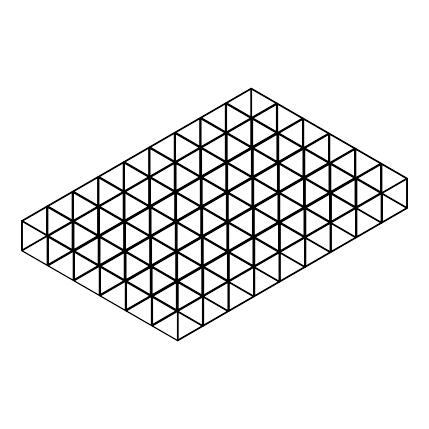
<?xml version="1.0" encoding="UTF-8"?>
<svg xmlns="http://www.w3.org/2000/svg" width="429" height="429" viewBox="0 0 429 429"><rect width="100%" height="100%" fill="white"/><g stroke="black" fill="none" stroke-linecap="round" stroke-linejoin="round"><path stroke-width="0.64" d="M21.45 220.667L251.233 88.004L407.55 178.249L407.55 208.333L177.767 340.996L21.45 250.751L21.45 220.667L177.767 310.912L407.55 178.249M46.981 206.526L22.49 220.667L47.501 235.108L71.992 220.967L46.981 206.526L46.981 235.355M72.512 191.79L48.021 205.925L73.032 220.367L97.522 206.226L72.512 191.79L72.512 220.613M123.053 191.484L98.043 177.048L73.557 191.184L98.568 205.625L123.053 191.484L123.053 192.09L97.522 177.349M99.088 176.448L123.579 162.307L148.59 176.748L124.099 190.884L99.088 176.448L99.088 177.048L123.579 162.907L148.021 177.021M174.12 162.006L149.11 147.565L124.619 161.706L149.63 176.142L174.12 162.006L174.12 162.607M150.15 147.565L150.15 146.965L174.641 132.824L199.651 147.265L199.651 147.866L174.12 133.124L174.12 161.347M175.681 132.223L200.171 118.082L225.182 132.523L200.692 146.664L175.681 132.223L175.681 132.824L200.692 118.388L200.692 146.611M250.713 117.782L225.702 103.346L201.212 117.482L226.222 131.923L250.713 117.782L250.713 118.388M226.743 102.74L251.233 88.605L276.244 103.046L251.753 117.181L226.743 102.74L226.743 103.346M48.021 206.526L72.512 192.39L96.954 206.499M74.126 191.457L98.568 177.349M124.619 162.307L149.63 147.866M150.718 147.238L175.161 133.124L175.161 161.347M201.212 118.082L225.702 103.947M227.316 103.014L251.753 88.905L251.753 117.128M199.651 147.265L175.161 161.406L150.15 146.965M48.021 236.61L48.021 265.492L73.032 279.928L73.032 251.051L21.97 221.568L21.97 250.45L277.29 103.046M22.49 250.751L46.981 236.61L71.992 251.051M48.547 235.709L73.032 221.568L98.043 236.009L73.557 250.15L48.547 235.709L48.547 265.192L48.021 264.886L72.512 250.751L72.512 221.868L98.043 236.61M99.088 235.355L99.088 207.132L74.078 221.568L74.078 220.967L98.568 206.826L123.579 221.267L123.579 221.868L98.568 207.432M124.099 192.09L99.608 206.226L124.619 220.667L149.11 206.526L124.099 192.09L124.099 220.914M125.139 191.484L149.63 177.349L174.641 191.79L150.15 205.925L125.139 191.484L125.139 192.09L150.15 177.649L150.15 205.872M176.201 162.607L176.201 162.006L200.692 147.866L225.702 162.307L225.702 162.907L200.171 148.166L200.171 176.389M226.222 133.124L201.732 147.265L226.743 161.706L251.233 147.565L226.222 133.124L226.222 161.293M251.753 118.388L227.268 132.523L252.279 146.965L276.764 132.824L251.753 118.388L251.753 147.211M252.799 117.782L277.29 103.646L302.295 118.082L277.81 132.223L252.799 117.782L252.799 118.388M48.547 236.309L73.557 221.868L73.557 250.091M100.177 206.499L124.619 192.39L124.619 220.613M150.67 177.349L175.161 163.208M176.775 162.28L201.212 148.166L201.212 176.389M201.732 147.866L226.222 133.73M227.837 132.797L252.279 118.688M253.367 118.055L277.81 103.947M21.97 250.45L46.981 264.886L47.501 264.586M48.075 264.259L71.992 250.45M74.174 249.19L97.522 235.709M99.137 234.776L122.485 221.294M125.236 219.707L148.016 206.558M150.198 205.298L174.12 191.49M176.298 190.229L199.083 177.075M201.26 175.815L225.182 162.006M227.365 160.746L250.713 147.265M252.327 146.337L276.244 132.523M123.579 221.267L99.088 235.408L74.078 220.967M225.702 162.307L201.212 176.448L176.201 162.006M73.032 251.051L47.501 265.792L47.501 235.709M303.341 118.082L73.557 250.751L73.557 280.834M48.547 265.792L73.032 251.651M74.078 279.928L74.598 280.234L74.598 250.751L99.088 236.61L124.099 251.051L124.099 251.651L98.568 236.91L98.568 265.792L74.646 279.601M125.659 221.267L150.15 207.132L175.161 221.568L175.161 222.168L150.15 207.733L125.659 221.868L125.659 221.267L150.67 235.709L175.161 221.568M175.681 192.39L151.19 206.526L176.201 220.967L200.692 206.826L175.681 192.39L175.681 221.214M201.212 177.649L176.721 191.79L201.732 206.226L226.222 192.09L201.212 177.649L201.212 205.818M251.753 177.349L226.743 162.907L202.257 177.048L227.268 191.484L251.753 177.349L251.753 177.949L226.222 163.208M227.788 162.307L252.279 148.166L277.29 162.607L277.29 163.208L252.279 148.766L227.788 162.907L227.788 162.307L252.799 176.748L277.29 162.607M278.85 133.424L278.85 132.824L303.341 118.688L328.351 133.124L328.351 133.73L302.82 118.989L302.82 147.211M75.166 251.024L99.608 236.91L99.608 265.133M100.129 236.61L124.619 222.474M151.19 207.132L176.201 192.691L176.201 220.914M176.721 192.39L201.212 178.249L225.654 192.364M202.826 177.322L227.268 163.208M253.319 148.166L278.33 133.73M279.418 133.097L303.861 118.989L303.861 147.211M74.694 278.973L98.568 265.192M99.657 264.559L123.579 250.751M125.756 249.49L149.11 236.009M150.718 235.081L174.641 221.267M176.249 220.34L200.171 206.526M201.78 205.598L225.134 192.117M227.316 190.857L251.233 177.048M252.847 176.115L276.764 162.307M278.378 161.374L301.726 147.892M124.099 251.051L99.608 265.192L74.598 250.751M302.82 147.866L278.33 162.006L253.319 147.565L277.81 133.424L302.82 147.866L302.82 148.466M328.351 133.124L303.861 147.265L278.85 132.824M74.078 280.534L99.088 266.093L99.088 294.97L74.078 280.534L74.078 251.651L99.088 266.093M74.598 280.834L99.088 266.693M100.129 294.97L100.649 295.27L100.649 265.792L125.139 251.651L150.15 266.093L150.15 266.693L124.619 251.952M150.67 236.91L126.18 251.051L151.19 265.492L175.681 251.351L150.67 236.91L150.67 265.079M176.201 222.168L151.71 236.309L176.721 250.751L201.212 236.61L176.201 222.168L176.201 250.997M177.247 221.568L201.732 207.432L226.743 221.868L202.257 236.009L177.247 221.568L177.247 222.168L202.257 207.733L202.257 235.955M202.778 206.826L227.268 192.691L252.279 207.132L227.788 221.267L202.778 206.826L202.778 207.432L227.788 192.991L227.788 221.868M277.81 192.39L252.799 177.949L228.308 192.09L253.319 206.526L277.81 192.39L277.81 192.991L252.279 178.249M253.839 177.349L278.33 163.208L303.341 177.649L278.85 191.79L253.839 177.349L253.839 177.949L278.85 163.508L278.85 191.731M304.901 148.466L304.901 147.866L329.392 133.73L354.402 148.166L354.402 148.766L328.871 134.03L328.871 162.253M101.217 266.066L125.659 251.952L125.659 280.175M126.18 251.651L150.67 237.51M152.284 236.583L176.721 222.474M228.308 192.691L253.319 178.249L253.319 206.472M279.37 163.208L303.861 149.072M305.475 148.139L329.912 134.03M100.745 294.015L124.619 280.234M125.708 279.601L149.63 265.792M151.812 264.532L175.161 251.051M176.775 250.118L200.692 236.309M202.874 235.049L226.222 221.568M227.837 220.64L251.753 206.832M253.936 205.571L276.716 192.417M278.898 191.157L302.82 177.349M304.998 176.088L327.783 162.934M100.697 294.643L124.619 280.834L124.619 252.611M150.15 266.093L125.659 280.228L100.649 265.792M304.901 147.866L329.912 162.307L354.402 148.166M125.139 281.134L100.129 266.693L100.129 295.576L355.443 148.166L355.443 177.595M100.649 295.876L125.139 281.735L150.15 296.176M151.19 266.693L126.705 280.834L151.71 295.27L176.201 281.134L151.19 266.693L151.19 325.053L126.18 310.612L126.18 281.735L151.19 296.176L126.18 310.612M152.236 266.093L176.721 251.952L201.732 266.393L177.247 280.534L152.236 266.093L152.236 266.693L176.721 252.552L201.163 266.666M203.298 237.21L203.298 236.61L227.788 222.474L252.799 236.91L252.799 237.51L227.268 222.774L227.268 250.997M253.319 207.733L228.829 221.868L253.839 236.309L278.33 222.168L253.319 207.733L253.319 235.902M278.85 192.991L254.359 207.132L279.37 221.568L303.861 207.432L278.85 192.991L278.85 221.814M279.89 192.39L304.381 178.249L329.392 192.691L304.901 206.826L279.89 192.39L279.89 192.991L304.901 178.55L304.901 206.773M329.912 163.508L305.421 177.649L330.432 192.09L354.922 177.949L329.912 163.508L329.912 191.677M127.274 281.108L151.71 266.994M177.767 251.952L202.778 237.51M203.866 236.883L228.308 222.774L228.308 250.997M228.829 222.474L253.319 208.333M254.359 207.733L278.85 193.592L303.341 207.733M305.421 178.249L329.912 164.114L354.354 178.223M331.526 163.181L355.968 149.072L355.968 148.466M125.659 309.711L125.139 310.011L125.139 251.651M126.228 309.384L150.67 295.27M152.333 294.315L175.681 280.834M177.295 279.901L201.212 266.093M203.394 264.832L226.174 251.678M228.357 250.423L252.279 236.61M254.456 235.349L277.81 221.868M279.418 220.94L303.341 207.132M304.949 206.199L328.871 192.39M330.48 191.457L353.834 177.976M227.268 251.651L202.778 265.792L177.767 251.351L202.257 237.21L227.268 251.651L227.268 252.252M252.799 236.91L228.308 251.051L203.298 236.61M380.453 163.208L355.968 177.349L330.957 162.907L355.443 148.766L380.453 163.208L380.453 163.808L354.922 149.072M126.705 310.918L151.19 296.777M152.756 325.354L152.756 295.876L177.247 281.735L202.257 296.176L202.257 325.654L202.778 325.954L202.778 297.077L178.287 311.218L178.287 340.095L202.778 325.954M178.287 281.134L202.778 266.994L227.788 281.435L203.298 295.57L178.287 281.134L178.287 281.735L203.298 267.294L203.298 295.517M253.319 266.693L228.308 252.252L203.818 266.393L228.829 280.834L253.319 266.693L253.319 296.176L253.839 296.477L253.839 267.594L229.349 281.735L229.349 310.612L253.839 296.477M229.349 252.252L229.349 251.651L253.839 237.51L278.85 251.952L278.85 252.552L253.319 237.816M279.37 222.774L254.88 236.91L279.89 251.351L304.381 237.21L279.37 222.774L279.37 250.944M304.901 208.033L280.41 222.168L305.421 236.61L329.912 222.474L304.901 208.033L304.901 236.856M305.947 207.432L330.432 193.291L355.443 207.733L330.957 221.868L305.947 207.432L305.947 208.033M331.478 192.691L355.968 178.55L380.979 192.991L356.488 207.132L331.478 192.691L331.478 193.291L356.488 178.85L356.488 237.816M152.756 296.477L177.767 282.035L177.767 310.258L202.257 296.176M203.818 266.994L228.308 252.853M229.917 251.925L254.359 237.816M254.88 237.51L279.37 223.375M280.984 222.442L305.421 208.333M306.515 207.706L330.957 193.592L330.957 221.814M357.008 178.55L382.019 164.114L382.019 192.337M152.284 324.426L176.721 310.312M178.384 309.357L201.163 296.203M203.346 294.943L227.268 281.134M229.445 279.874L252.225 266.72M254.408 265.46L278.33 251.651M280.512 250.391L303.861 236.91M305.475 235.982L328.823 222.501M331.574 220.914L354.922 207.432M356.537 206.499L380.453 192.691M152.236 325.053L176.721 310.918L176.721 282.69M278.85 251.952L254.359 266.093L229.349 251.651M406.51 178.249L382.019 192.39L357.008 177.949L381.499 163.808L406.51 178.249L406.51 207.733M152.236 325.654L177.247 311.218L152.236 296.777L152.236 325.654L177.247 340.095L177.247 281.735M152.756 325.954L177.247 311.819M304.901 238.116L280.41 252.252L280.41 281.134L304.901 266.994L304.901 238.116L278.85 223.075L278.85 251.297M355.968 208.633L355.968 237.516L331.478 251.651L331.478 222.774L355.968 208.633L329.912 193.592L329.912 221.814M355.968 179.15L381.499 193.892L357.008 208.033L357.008 236.91L356.488 236.61L380.979 222.474L380.979 193.592M178.335 339.468L202.778 325.354M203.298 325.053L227.788 310.918L227.788 282.69M229.397 309.985L253.839 295.876M279.37 281.134L254.359 295.576L254.88 295.876L279.37 281.735L279.37 252.853L254.88 266.994L254.88 295.876M280.464 280.502L304.901 266.393L280.459 252.279M331.526 251.024L355.968 236.91L331.478 222.774M382.588 221.541L407.03 207.432L382.588 193.318M305.947 266.393L330.432 252.252L330.432 223.375L305.947 237.516L305.947 266.393L305.421 266.093L329.912 251.952L329.912 222.474M357.008 236.91L381.499 222.774L381.499 193.892M407.03 208.033L382.539 222.174L382.539 193.291L407.03 179.15L407.03 208.033L382.657 193.962M250.713 88.905L276.244 103.646M302.295 118.688L276.764 103.947L276.764 132.17M380.979 164.114L405.941 178.523M225.702 102.74L382.019 192.991L382.019 223.075L356.547 208.365M225.182 103.646L250.145 118.055M251.753 118.989L276.764 133.424L276.764 132.824M277.29 133.73L302.252 148.139M328.303 163.181L303.341 148.766L303.341 176.995M382.636 194.552L406.51 208.333M200.171 117.482L381.451 222.142M200.171 118.688L225.182 133.124M251.233 148.166L225.702 133.424L225.702 161.653M278.33 163.808L303.341 178.249M329.392 193.291L303.861 178.55L303.861 206.773M356.537 208.961L380.41 222.748M174.641 132.223L330.957 222.474L330.957 252.552M331.59 223.439L355.968 237.516M329.343 222.748L304.381 208.333L304.381 236.556M331.569 224.029L355.443 237.816M149.11 146.965L330.389 251.625M305.48 237.848L330.432 252.252M148.59 147.866L173.552 162.28M199.603 177.322L174.641 162.907L174.641 190.476M227.268 193.291L252.279 207.733M278.33 222.774L252.799 208.033L252.799 236.256M305.469 238.444L329.912 252.552M123.579 161.706L279.89 251.952L279.89 282.035L254.418 267.331M280.528 252.922L305.421 267.294L305.421 237.21M149.63 177.949L174.641 192.39M200.692 207.432L175.161 192.691L175.161 220.914M226.743 222.474L201.212 207.733L201.212 235.955M280.507 253.512L303.812 266.967M98.043 176.448L278.802 280.807M123.579 192.39L149.11 207.132M200.692 236.91L175.681 222.474L175.681 250.697M201.732 237.51L226.7 251.925M227.788 252.552L252.751 266.967M254.408 267.927L278.85 282.035M72.512 191.184L228.829 281.435M229.349 281.735L253.271 295.543M229.467 282.405L253.201 296.107M149.63 236.91L124.099 222.168L124.099 250.397M175.112 251.625L150.15 237.21L150.15 265.433M202.778 267.594L227.788 282.035M229.445 282.995L253.319 296.777M46.981 205.925L228.26 310.585M203.357 296.809L228.829 311.518L228.829 253.212M46.981 207.132L71.992 221.568M150.67 266.994L176.201 281.735M176.721 282.035L202.257 296.777M203.346 297.404L227.788 311.518M152.756 295.876L177.767 310.312M178.287 311.218L202.209 325.026M178.405 311.883L202.139 325.59M74.169 252.311L97.474 265.766M100.794 267.68L123.531 280.807M152.327 297.431L176.201 311.218M178.384 312.473L202.257 326.26M100.129 295.576L125.659 310.312M381.499 192.637L381.499 163.208L151.71 295.876L151.71 325.954M380.979 164.768L380.979 191.677M380.453 164.468L380.453 192.036M357.008 179.864L357.008 207.432M355.968 149.726L355.968 177.295M355.968 178.55L355.968 207.379M355.443 178.85L355.443 207.073M355.443 208.333L355.443 237.21M354.922 149.726L354.922 176.635M354.922 179.864L354.922 206.773M354.402 149.426L354.402 176.995M331.478 193.946L331.478 222.174M330.957 164.168L330.957 192.39M330.432 163.808L330.432 192.691M330.432 193.291L330.432 222.115M329.912 134.685L329.912 162.253M329.392 162.553L329.392 133.124L99.608 265.792L99.608 295.876M329.392 163.808L329.392 192.036M329.392 193.946L329.392 220.86M328.871 164.168L328.871 191.731M328.351 134.384L328.351 161.293M305.947 208.687L305.947 236.91M305.421 178.909L305.421 207.132M305.421 208.987L305.421 236.556M304.901 149.78L304.901 176.694M304.381 148.766L304.381 177.649M304.381 178.249L304.381 207.073M304.381 237.816L304.381 266.693M303.861 147.866L303.861 176.635M303.861 207.432L303.861 208.033M303.861 209.347L303.861 236.256M303.341 118.688L303.341 147.512M303.341 178.909L303.341 205.818M302.82 149.78L302.82 176.694M302.295 119.342L302.295 146.911M280.41 223.429L280.41 250.997M279.89 193.645L279.89 221.868M279.89 223.075L279.89 251.297M279.37 163.867L279.37 192.09M279.37 193.946L279.37 221.514M278.85 134.738L278.85 161.653M278.85 253.212L278.85 281.435M278.33 134.384L278.33 161.953M278.33 163.208L278.33 192.036M278.33 193.946L278.33 220.86M278.33 223.429L278.33 250.997M277.81 104.601L277.81 132.17M277.81 132.824L277.81 162.253M277.81 163.508L277.81 191.731M277.81 193.645L277.81 221.214M277.29 103.646L277.29 132.47M277.29 134.384L277.29 161.293M277.29 163.867L277.29 191.431M276.764 134.738L276.764 161.653M276.244 104.301L276.244 131.21M254.88 238.17L254.88 266.393M254.359 208.387L254.359 235.955M254.359 238.47L254.359 266.039M254.359 266.693L254.359 296.777M253.839 178.603L253.839 206.832M253.839 208.033L253.839 236.91M253.839 237.51L253.839 266.339M253.319 148.825L253.319 177.048M253.319 238.47L253.319 266.039M252.799 119.042L252.799 146.611M252.799 148.466L252.799 176.694M252.799 177.949L252.799 206.773M252.799 238.17L252.799 265.079M252.279 119.342L252.279 146.911M252.279 148.166L252.279 176.995M252.279 178.909L252.279 205.818M252.279 208.387L252.279 235.955M251.753 148.466L251.753 176.694M251.753 178.603L251.753 206.172M251.233 88.605L251.233 117.428M251.233 119.342L251.233 146.911M251.233 148.825L251.233 176.389M250.713 89.559L250.713 117.128M250.713 119.696L250.713 146.611M229.349 253.566L229.349 280.475M228.829 223.128L228.829 251.351M228.308 194.005L228.308 220.914M228.308 252.252L228.308 281.081M227.788 163.567L227.788 191.79M227.788 222.474L227.788 251.297M227.788 253.212L227.788 280.781M227.268 133.784L227.268 161.347M227.268 163.867L227.268 191.431M227.268 192.09L227.268 221.514M227.268 252.912L227.268 280.475M226.743 104.655L226.743 132.223M226.743 133.424L226.743 161.653M226.743 162.907L226.743 191.731M226.743 192.991L226.743 221.214M226.743 223.128L226.743 250.697M226.222 104.301L226.222 131.869M226.222 163.867L226.222 191.431M226.222 192.09L226.222 192.691M226.222 194.005L226.222 220.914M225.702 103.346L225.702 132.17M225.702 163.567L225.702 190.476M225.182 104.301L225.182 131.21M225.182 133.784L225.182 161.347M203.818 267.653L203.818 295.876M203.298 238.524L203.298 266.093M203.298 296.176L203.298 326.26M202.778 208.086L202.778 236.309M202.778 238.17L202.778 265.739M202.778 266.994L202.778 295.817M202.257 178.303L202.257 206.526M202.257 236.61L202.257 266.039M202.257 267.294L202.257 295.517M201.732 148.525L201.732 176.748M201.732 177.949L201.732 206.832M201.732 207.432L201.732 236.256M201.732 238.17L201.732 265.079M201.732 267.653L201.732 295.216M201.212 118.742L201.212 146.31M201.212 236.61L201.212 237.21M201.212 237.87L201.212 265.433M200.692 147.866L200.692 176.694M200.692 177.949L200.692 206.172M200.692 208.086L200.692 234.995M200.171 118.082L200.171 146.911M200.171 178.303L200.171 205.872M199.651 118.388L199.651 146.611M199.651 148.525L199.651 175.434M178.287 282.389L178.287 310.612M177.767 252.611L177.767 280.834M177.767 310.912L177.767 340.996M177.247 222.828L177.247 251.051M177.247 252.252L177.247 280.475M176.721 193.045L176.721 221.267M176.721 223.128L176.721 250.697M176.721 251.952L176.721 280.781M176.201 163.921L176.201 190.83M176.201 252.252L176.201 280.475M176.201 282.389L176.201 309.958M175.681 133.483L175.681 161.706M175.681 162.907L175.681 191.79M175.681 252.611L175.681 280.175M175.161 162.006L175.161 191.431M175.161 223.482L175.161 250.397M174.641 132.824L174.641 161.653M174.641 193.045L174.641 220.613M174.12 163.261L174.12 190.83M152.236 267.347L152.236 295.576M151.71 237.569L151.71 265.133M151.71 267.653L151.71 295.216M151.19 207.786L151.19 236.009M151.19 237.21L151.19 266.093M150.67 178.003L150.67 206.226M150.67 208.086L150.67 235.655M150.67 267.653L150.67 295.876L126.18 310.011L126.705 310.312L126.705 281.435M150.15 148.219L150.15 175.788M150.15 207.132L150.15 235.955M150.15 267.347L150.15 294.262M149.63 148.525L149.63 176.088M149.63 177.349L149.63 206.172M149.63 208.086L149.63 234.995M149.63 237.569L149.63 265.133M149.11 147.565L149.11 176.389M149.11 177.649L149.11 205.872M149.11 207.786L149.11 235.355M148.59 148.525L148.59 175.434M148.59 178.003L148.59 205.571M126.18 252.306L126.18 280.534M125.659 223.182L125.659 250.091M125.659 280.834L125.659 310.918M125.139 192.744L125.139 220.967M125.139 222.168L125.139 251.051M124.619 162.961L124.619 191.184M124.619 221.267L124.619 250.037M124.099 162.607L124.099 190.83M124.099 252.306L124.099 280.534M123.579 162.307L123.579 191.13M123.579 193.045L123.579 220.613M123.579 223.182L123.579 250.091M123.053 162.607L123.053 190.83M123.053 192.744L123.053 220.313M100.129 237.269L100.129 265.492M99.608 208.14L99.608 235.054M99.088 177.703L99.088 205.925M99.088 236.61L99.088 265.433M98.568 178.003L98.568 205.571M98.568 206.226L98.568 234.995M98.043 177.048L98.043 205.872M98.043 207.132L98.043 235.355M98.043 237.269L98.043 264.832M97.522 178.003L97.522 205.571M97.522 206.226L97.522 206.826M97.522 208.14L97.522 235.054M74.078 222.227L74.078 249.791M73.557 192.444L73.557 220.667M73.032 192.09L73.032 220.967M73.032 221.568L73.032 250.397M71.992 192.09L71.992 220.313M71.992 222.227L71.992 249.136M48.021 207.186L48.021 235.408M47.501 235.054L47.501 206.826L22.49 221.267L22.49 250.15L21.97 249.85L46.461 235.709L46.461 206.826M46.981 236.009L46.981 264.886M175.161 162.607L150.67 176.748L175.681 191.184L200.171 177.048L175.161 162.607M124.619 221.868L100.129 236.009L125.139 250.45L149.63 236.309L124.619 221.868M303.861 148.466L279.37 162.607L304.381 177.048L328.871 162.907L303.861 148.466M228.308 282.336L203.818 296.477L203.818 325.354L228.308 311.218L228.308 282.336"/></g></svg>
